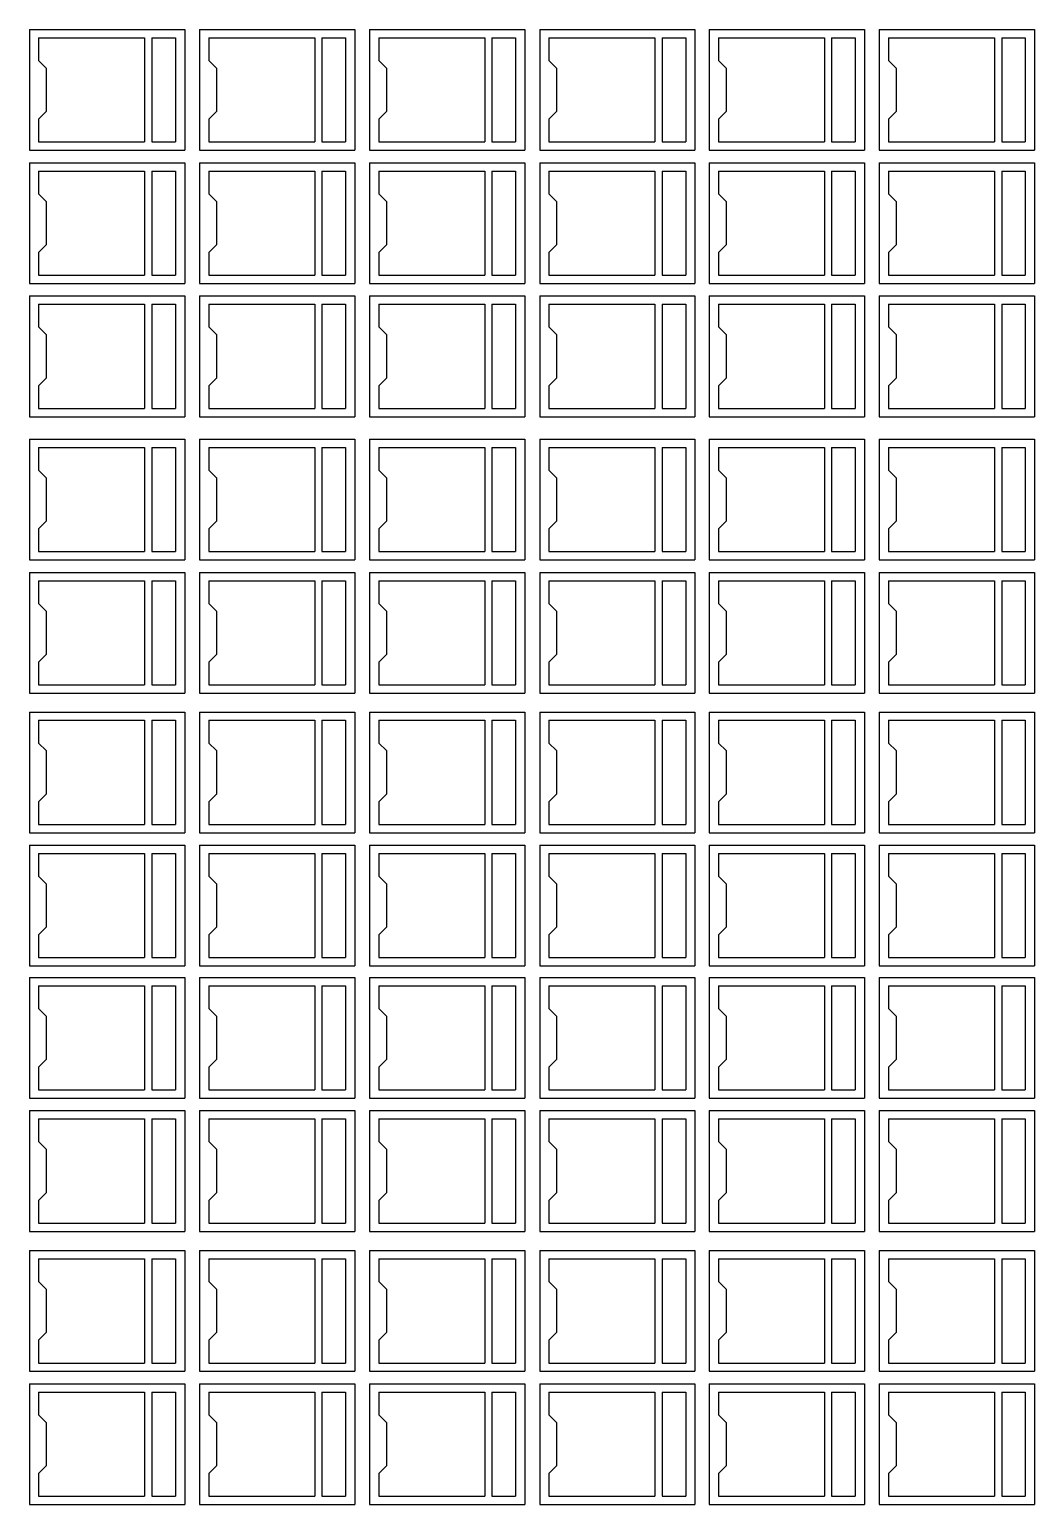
# Model space of a CAD drawing. Header units: millimetres. Extents: x -102 to 95, y -131 to 143.
# Drawn here: x -101.6 to -4.3, y -131.1 to 11.7 of the extents above; entities that cross this region are included whole.
import ezdxf

# ---------------------------------------------------------------- set-up
doc = ezdxf.new("R2010")
doc.units = ezdxf.units.MM
doc.layers.add('粗实线层', color=7, linetype='Continuous', lineweight=35)

msp = doc.modelspace()

# ---------------------------------------------------------------- linework, layer by layer
at = {"layer": '粗实线层', "lineweight": -2}
for p, q in [((-101.6, 11.68), (-86.57, 11.68)), ((-101.6, 11.68), (-101.6, 0)), ((-86.57, 11.68), (-86.57, 0)), ((-85.13, 11.68), (-70.1, 11.68)), ((-85.13, 11.68), (-85.13, 0)), ((-70.1, 11.68), (-70.1, 0)), ((-68.67, 11.68), (-53.64, 11.68)), ((-68.67, 11.68), (-68.67, 0)), ((-53.64, 11.68), (-53.64, 0)), ((-52.2, 11.68), (-37.17, 11.68)), ((-52.2, 11.68), (-52.2, 0)), ((-37.17, 11.68), (-37.17, 0)), ((-35.79, 11.68), (-20.76, 11.68)), ((-35.79, 11.68), (-35.79, 0)), ((-20.76, 11.68), (-20.76, 0)), ((-19.32, 11.68), (-4.29, 11.68)), ((-19.32, 11.68), (-19.32, 0)), ((-4.29, 11.68), (-4.29, 0)), ((-100.71, 10.88), (-90.45, 10.88)), ((-100.71, 10.88), (-100.71, 8.68)), ((-90.45, 10.88), (-90.45, 0.8)), ((-89.75, 10.88), (-89.75, 0.8)), ((-89.75, 10.88), (-87.46, 10.88)), ((-87.46, 10.88), (-87.46, 0.8)), ((-84.24, 10.88), (-73.98, 10.88)), ((-84.24, 10.88), (-84.24, 8.68)), ((-73.98, 10.88), (-73.98, 0.8)), ((-73.28, 10.88), (-73.28, 0.8)), ((-73.28, 10.88), (-70.99, 10.88)), ((-70.99, 10.88), (-70.99, 0.8)), ((-67.78, 10.88), (-57.52, 10.88)), ((-67.78, 10.88), (-67.78, 8.68)), ((-57.52, 10.88), (-57.52, 0.8)), ((-56.82, 10.88), (-56.82, 0.8)), ((-56.82, 10.88), (-54.53, 10.88)), ((-54.53, 10.88), (-54.53, 0.8)), ((-51.31, 10.88), (-41.05, 10.88)), ((-51.31, 10.88), (-51.31, 8.68)), ((-41.05, 10.88), (-41.05, 0.8)), ((-40.35, 10.88), (-40.35, 0.8)), ((-40.35, 10.88), (-38.06, 10.88)), ((-38.06, 10.88), (-38.06, 0.8)), ((-34.9, 10.88), (-24.64, 10.88)), ((-34.9, 10.88), (-34.9, 8.68)), ((-24.64, 10.88), (-24.64, 0.8)), ((-23.94, 10.88), (-23.94, 0.8)), ((-23.94, 10.88), (-21.65, 10.88)), ((-21.65, 10.88), (-21.65, 0.8)), ((-18.43, 10.88), (-8.17, 10.88)), ((-18.43, 10.88), (-18.43, 8.68)), ((-8.17, 10.88), (-8.17, 0.8)), ((-7.47, 10.88), (-7.47, 0.8)), ((-7.47, 10.88), (-5.18, 10.88)), ((-5.18, 10.88), (-5.18, 0.8)), ((-99.97, 7.94), (-100.71, 8.68)), ((-83.5, 7.94), (-84.24, 8.68)), ((-67.04, 7.94), (-67.78, 8.68)), ((-50.57, 7.94), (-51.31, 8.68)), ((-34.16, 7.94), (-34.9, 8.68)), ((-17.69, 7.94), (-18.43, 8.68)), ((-99.97, 7.94), (-99.97, 3.74)), ((-83.5, 7.94), (-83.5, 3.74)), ((-67.04, 7.94), (-67.04, 3.74)), ((-50.57, 7.94), (-50.57, 3.74)), ((-34.16, 7.94), (-34.16, 3.74)), ((-17.69, 7.94), (-17.69, 3.74)), ((-99.97, 3.74), (-100.71, 3)), ((-100.71, 3), (-100.71, 0.8)), ((-83.5, 3.74), (-84.24, 3)), ((-84.24, 3), (-84.24, 0.8)), ((-67.04, 3.74), (-67.78, 3)), ((-67.78, 3), (-67.78, 0.8)), ((-50.57, 3.74), (-51.31, 3)), ((-51.31, 3), (-51.31, 0.8)), ((-34.16, 3.74), (-34.9, 3)), ((-34.9, 3), (-34.9, 0.8)), ((-17.69, 3.74), (-18.43, 3)), ((-18.43, 3), (-18.43, 0.8)), ((-101.6, 0), (-86.57, 0)), ((-100.71, 0.8), (-90.45, 0.8)), ((-89.75, 0.8), (-87.46, 0.8)), ((-85.13, 0), (-70.1, 0)), ((-84.24, 0.8), (-73.98, 0.8)), ((-73.28, 0.8), (-70.99, 0.8)), ((-68.67, 0), (-53.64, 0)), ((-67.78, 0.8), (-57.52, 0.8)), ((-56.82, 0.8), (-54.53, 0.8)), ((-52.2, 0), (-37.17, 0)), ((-51.31, 0.8), (-41.05, 0.8)), ((-40.35, 0.8), (-38.06, 0.8)), ((-35.79, 0), (-20.76, 0)), ((-34.9, 0.8), (-24.64, 0.8)), ((-23.94, 0.8), (-21.65, 0.8)), ((-19.32, 0), (-4.29, 0)), ((-18.43, 0.8), (-8.17, 0.8)), ((-7.47, 0.8), (-5.18, 0.8)), ((-101.6, -1.22), (-86.57, -1.22)), ((-101.6, -1.22), (-101.6, -12.9)), ((-86.57, -1.22), (-86.57, -12.9)), ((-85.13, -1.22), (-70.1, -1.22)), ((-85.13, -1.22), (-85.13, -12.9)), ((-70.1, -1.22), (-70.1, -12.9)), ((-68.67, -1.22), (-53.64, -1.22)), ((-68.67, -1.22), (-68.67, -12.9)), ((-53.64, -1.22), (-53.64, -12.9)), ((-52.2, -1.22), (-37.17, -1.22)), ((-52.2, -1.22), (-52.2, -12.9)), ((-37.17, -1.22), (-37.17, -12.9)), ((-35.79, -1.22), (-20.76, -1.22)), ((-35.79, -1.22), (-35.79, -12.9)), ((-20.76, -1.22), (-20.76, -12.9)), ((-19.32, -1.22), (-4.29, -1.22)), ((-19.32, -1.22), (-19.32, -12.9)), ((-4.29, -1.22), (-4.29, -12.9)), ((-100.71, -2.02), (-90.45, -2.02)), ((-100.71, -2.02), (-100.71, -4.22)), ((-90.45, -2.02), (-90.45, -12.1)), ((-89.75, -2.02), (-89.75, -12.1)), ((-89.75, -2.02), (-87.46, -2.02)), ((-87.46, -2.02), (-87.46, -12.1)), ((-84.24, -2.02), (-73.98, -2.02)), ((-84.24, -2.02), (-84.24, -4.22)), ((-73.98, -2.02), (-73.98, -12.1)), ((-73.28, -2.02), (-73.28, -12.1)), ((-73.28, -2.02), (-70.99, -2.02)), ((-70.99, -2.02), (-70.99, -12.1)), ((-67.78, -2.02), (-57.52, -2.02)), ((-67.78, -2.02), (-67.78, -4.22)), ((-57.52, -2.02), (-57.52, -12.1)), ((-56.82, -2.02), (-56.82, -12.1)), ((-56.82, -2.02), (-54.53, -2.02)), ((-54.53, -2.02), (-54.53, -12.1)), ((-51.31, -2.02), (-41.05, -2.02)), ((-51.31, -2.02), (-51.31, -4.22)), ((-41.05, -2.02), (-41.05, -12.1)), ((-40.35, -2.02), (-40.35, -12.1)), ((-40.35, -2.02), (-38.06, -2.02)), ((-38.06, -2.02), (-38.06, -12.1)), ((-34.9, -2.02), (-24.64, -2.02)), ((-34.9, -2.02), (-34.9, -4.22)), ((-24.64, -2.02), (-24.64, -12.1)), ((-23.94, -2.02), (-23.94, -12.1)), ((-23.94, -2.02), (-21.65, -2.02)), ((-21.65, -2.02), (-21.65, -12.1)), ((-18.43, -2.02), (-8.17, -2.02)), ((-18.43, -2.02), (-18.43, -4.22)), ((-8.17, -2.02), (-8.17, -12.1)), ((-7.47, -2.02), (-7.47, -12.1)), ((-7.47, -2.02), (-5.18, -2.02)), ((-5.18, -2.02), (-5.18, -12.1)), ((-99.97, -4.96), (-100.71, -4.22)), ((-83.5, -4.96), (-84.24, -4.22)), ((-67.04, -4.96), (-67.78, -4.22)), ((-50.57, -4.96), (-51.31, -4.22)), ((-34.16, -4.96), (-34.9, -4.22)), ((-17.69, -4.96), (-18.43, -4.22)), ((-99.97, -4.96), (-99.97, -9.16)), ((-83.5, -4.96), (-83.5, -9.16)), ((-67.04, -4.96), (-67.04, -9.16)), ((-50.57, -4.96), (-50.57, -9.16)), ((-34.16, -4.96), (-34.16, -9.16)), ((-17.69, -4.96), (-17.69, -9.16)), ((-99.97, -9.16), (-100.71, -9.9)), ((-100.71, -9.9), (-100.71, -12.1)), ((-83.5, -9.16), (-84.24, -9.9)), ((-84.24, -9.9), (-84.24, -12.1)), ((-67.04, -9.16), (-67.78, -9.9)), ((-67.78, -9.9), (-67.78, -12.1)), ((-50.57, -9.16), (-51.31, -9.9)), ((-51.31, -9.9), (-51.31, -12.1)), ((-34.16, -9.16), (-34.9, -9.9)), ((-34.9, -9.9), (-34.9, -12.1)), ((-17.69, -9.16), (-18.43, -9.9)), ((-18.43, -9.9), (-18.43, -12.1)), ((-100.71, -12.1), (-90.45, -12.1)), ((-89.75, -12.1), (-87.46, -12.1)), ((-84.24, -12.1), (-73.98, -12.1)), ((-73.28, -12.1), (-70.99, -12.1)), ((-67.78, -12.1), (-57.52, -12.1)), ((-56.82, -12.1), (-54.53, -12.1)), ((-51.31, -12.1), (-41.05, -12.1)), ((-40.35, -12.1), (-38.06, -12.1)), ((-34.9, -12.1), (-24.64, -12.1)), ((-23.94, -12.1), (-21.65, -12.1)), ((-18.43, -12.1), (-8.17, -12.1)), ((-7.47, -12.1), (-5.18, -12.1)), ((-101.6, -12.9), (-86.57, -12.9)), ((-101.6, -14.11), (-86.57, -14.11)), ((-101.6, -14.11), (-101.6, -25.79)), ((-86.57, -14.11), (-86.57, -25.79)), ((-85.13, -12.9), (-70.1, -12.9)), ((-85.13, -14.11), (-70.1, -14.11)), ((-85.13, -14.11), (-85.13, -25.79)), ((-70.1, -14.11), (-70.1, -25.79)), ((-68.67, -12.9), (-53.64, -12.9)), ((-68.67, -14.11), (-53.64, -14.11)), ((-68.67, -14.11), (-68.67, -25.79)), ((-53.64, -14.11), (-53.64, -25.79)), ((-52.2, -12.9), (-37.17, -12.9)), ((-52.2, -14.11), (-37.17, -14.11)), ((-52.2, -14.11), (-52.2, -25.79)), ((-37.17, -14.11), (-37.17, -25.79)), ((-35.79, -12.9), (-20.76, -12.9)), ((-35.79, -14.11), (-20.76, -14.11)), ((-35.79, -14.11), (-35.79, -25.79)), ((-20.76, -14.11), (-20.76, -25.79)), ((-19.32, -12.9), (-4.29, -12.9)), ((-19.32, -14.11), (-4.29, -14.11)), ((-19.32, -14.11), (-19.32, -25.79)), ((-4.29, -14.11), (-4.29, -25.79)), ((-100.71, -14.91), (-90.45, -14.91)), ((-100.71, -14.91), (-100.71, -17.11)), ((-90.45, -14.91), (-90.45, -24.99)), ((-89.75, -14.91), (-89.75, -24.99)), ((-89.75, -14.91), (-87.46, -14.91)), ((-87.46, -14.91), (-87.46, -24.99)), ((-84.24, -14.91), (-73.98, -14.91)), ((-84.24, -14.91), (-84.24, -17.11)), ((-73.98, -14.91), (-73.98, -24.99)), ((-73.28, -14.91), (-73.28, -24.99)), ((-73.28, -14.91), (-70.99, -14.91)), ((-70.99, -14.91), (-70.99, -24.99)), ((-67.78, -14.91), (-57.52, -14.91)), ((-67.78, -14.91), (-67.78, -17.11)), ((-57.52, -14.91), (-57.52, -24.99)), ((-56.82, -14.91), (-56.82, -24.99)), ((-56.82, -14.91), (-54.53, -14.91)), ((-54.53, -14.91), (-54.53, -24.99)), ((-51.31, -14.91), (-41.05, -14.91)), ((-51.31, -14.91), (-51.31, -17.11)), ((-41.05, -14.91), (-41.05, -24.99)), ((-40.35, -14.91), (-40.35, -24.99)), ((-40.35, -14.91), (-38.06, -14.91)), ((-38.06, -14.91), (-38.06, -24.99)), ((-34.9, -14.91), (-24.64, -14.91)), ((-34.9, -14.91), (-34.9, -17.11)), ((-24.64, -14.91), (-24.64, -24.99)), ((-23.94, -14.91), (-23.94, -24.99)), ((-23.94, -14.91), (-21.65, -14.91)), ((-21.65, -14.91), (-21.65, -24.99)), ((-18.43, -14.91), (-8.17, -14.91)), ((-18.43, -14.91), (-18.43, -17.11)), ((-8.17, -14.91), (-8.17, -24.99)), ((-7.47, -14.91), (-7.47, -24.99)), ((-7.47, -14.91), (-5.18, -14.91)), ((-5.18, -14.91), (-5.18, -24.99)), ((-99.97, -17.85), (-100.71, -17.11)), ((-83.5, -17.85), (-84.24, -17.11)), ((-67.04, -17.85), (-67.78, -17.11)), ((-50.57, -17.85), (-51.31, -17.11)), ((-34.16, -17.85), (-34.9, -17.11)), ((-17.69, -17.85), (-18.43, -17.11)), ((-99.97, -17.85), (-99.97, -22.05)), ((-83.5, -17.85), (-83.5, -22.05)), ((-67.04, -17.85), (-67.04, -22.05)), ((-50.57, -17.85), (-50.57, -22.05)), ((-34.16, -17.85), (-34.16, -22.05)), ((-17.69, -17.85), (-17.69, -22.05)), ((-99.97, -22.05), (-100.71, -22.79)), ((-100.71, -22.79), (-100.71, -24.99)), ((-83.5, -22.05), (-84.24, -22.79)), ((-84.24, -22.79), (-84.24, -24.99)), ((-67.04, -22.05), (-67.78, -22.79)), ((-67.78, -22.79), (-67.78, -24.99)), ((-50.57, -22.05), (-51.31, -22.79)), ((-51.31, -22.79), (-51.31, -24.99)), ((-34.16, -22.05), (-34.9, -22.79)), ((-34.9, -22.79), (-34.9, -24.99)), ((-17.69, -22.05), (-18.43, -22.79)), ((-18.43, -22.79), (-18.43, -24.99)), ((-100.71, -24.99), (-90.45, -24.99)), ((-89.75, -24.99), (-87.46, -24.99)), ((-84.24, -24.99), (-73.98, -24.99)), ((-73.28, -24.99), (-70.99, -24.99)), ((-67.78, -24.99), (-57.52, -24.99)), ((-56.82, -24.99), (-54.53, -24.99)), ((-51.31, -24.99), (-41.05, -24.99)), ((-40.35, -24.99), (-38.06, -24.99)), ((-34.9, -24.99), (-24.64, -24.99)), ((-23.94, -24.99), (-21.65, -24.99)), ((-18.43, -24.99), (-8.17, -24.99)), ((-7.47, -24.99), (-5.18, -24.99)), ((-101.6, -25.79), (-86.57, -25.79)), ((-85.13, -25.79), (-70.1, -25.79)), ((-68.67, -25.79), (-53.64, -25.79)), ((-52.2, -25.79), (-37.17, -25.79)), ((-35.79, -25.79), (-20.76, -25.79)), ((-19.32, -25.79), (-4.29, -25.79)), ((-101.6, -27.96), (-86.57, -27.96)), ((-101.6, -27.96), (-101.6, -39.64)), ((-86.57, -27.96), (-86.57, -39.64)), ((-85.13, -27.96), (-70.1, -27.96)), ((-85.13, -27.96), (-85.13, -39.64)), ((-70.1, -27.96), (-70.1, -39.64)), ((-68.67, -27.96), (-53.64, -27.96)), ((-68.67, -27.96), (-68.67, -39.64)), ((-53.64, -27.96), (-53.64, -39.64)), ((-52.2, -27.96), (-37.17, -27.96)), ((-52.2, -27.96), (-52.2, -39.64)), ((-37.17, -27.96), (-37.17, -39.64)), ((-35.79, -27.96), (-20.76, -27.96)), ((-35.79, -27.96), (-35.79, -39.64)), ((-20.76, -27.96), (-20.76, -39.64)), ((-19.32, -27.96), (-4.29, -27.96)), ((-19.32, -27.96), (-19.32, -39.64)), ((-4.29, -27.96), (-4.29, -39.64)), ((-100.71, -28.76), (-90.45, -28.76)), ((-100.71, -28.76), (-100.71, -30.96)), ((-90.45, -28.76), (-90.45, -38.84)), ((-89.75, -28.76), (-89.75, -38.84)), ((-89.75, -28.76), (-87.46, -28.76)), ((-87.46, -28.76), (-87.46, -38.84)), ((-84.24, -28.76), (-73.98, -28.76)), ((-84.24, -28.76), (-84.24, -30.96)), ((-73.98, -28.76), (-73.98, -38.84)), ((-73.28, -28.76), (-73.28, -38.84)), ((-73.28, -28.76), (-70.99, -28.76)), ((-70.99, -28.76), (-70.99, -38.84)), ((-67.78, -28.76), (-57.52, -28.76)), ((-67.78, -28.76), (-67.78, -30.96)), ((-57.52, -28.76), (-57.52, -38.84)), ((-56.82, -28.76), (-56.82, -38.84)), ((-56.82, -28.76), (-54.53, -28.76)), ((-54.53, -28.76), (-54.53, -38.84)), ((-51.31, -28.76), (-41.05, -28.76)), ((-51.31, -28.76), (-51.31, -30.96)), ((-41.05, -28.76), (-41.05, -38.84)), ((-40.35, -28.76), (-40.35, -38.84)), ((-40.35, -28.76), (-38.06, -28.76)), ((-38.06, -28.76), (-38.06, -38.84)), ((-34.9, -28.76), (-24.64, -28.76)), ((-34.9, -28.76), (-34.9, -30.96)), ((-24.64, -28.76), (-24.64, -38.84)), ((-23.94, -28.76), (-23.94, -38.84)), ((-23.94, -28.76), (-21.65, -28.76)), ((-21.65, -28.76), (-21.65, -38.84)), ((-18.43, -28.76), (-8.17, -28.76)), ((-18.43, -28.76), (-18.43, -30.96)), ((-8.17, -28.76), (-8.17, -38.84)), ((-7.47, -28.76), (-7.47, -38.84)), ((-7.47, -28.76), (-5.18, -28.76)), ((-5.18, -28.76), (-5.18, -38.84)), ((-99.97, -31.7), (-100.71, -30.96)), ((-83.5, -31.7), (-84.24, -30.96)), ((-67.04, -31.7), (-67.78, -30.96)), ((-50.57, -31.7), (-51.31, -30.96)), ((-34.16, -31.7), (-34.9, -30.96)), ((-17.69, -31.7), (-18.43, -30.96)), ((-99.97, -31.7), (-99.97, -35.9)), ((-83.5, -31.7), (-83.5, -35.9)), ((-67.04, -31.7), (-67.04, -35.9)), ((-50.57, -31.7), (-50.57, -35.9)), ((-34.16, -31.7), (-34.16, -35.9)), ((-17.69, -31.7), (-17.69, -35.9)), ((-99.97, -35.9), (-100.71, -36.64)), ((-100.71, -36.64), (-100.71, -38.84)), ((-83.5, -35.9), (-84.24, -36.64)), ((-84.24, -36.64), (-84.24, -38.84)), ((-67.04, -35.9), (-67.78, -36.64)), ((-67.78, -36.64), (-67.78, -38.84)), ((-50.57, -35.9), (-51.31, -36.64)), ((-51.31, -36.64), (-51.31, -38.84)), ((-34.16, -35.9), (-34.9, -36.64)), ((-34.9, -36.64), (-34.9, -38.84)), ((-17.69, -35.9), (-18.43, -36.64)), ((-18.43, -36.64), (-18.43, -38.84)), ((-101.6, -39.64), (-86.57, -39.64)), ((-100.71, -38.84), (-90.45, -38.84)), ((-89.75, -38.84), (-87.46, -38.84)), ((-85.13, -39.64), (-70.1, -39.64)), ((-84.24, -38.84), (-73.98, -38.84)), ((-73.28, -38.84), (-70.99, -38.84)), ((-68.67, -39.64), (-53.64, -39.64)), ((-67.78, -38.84), (-57.52, -38.84)), ((-56.82, -38.84), (-54.53, -38.84)), ((-52.2, -39.64), (-37.17, -39.64)), ((-51.31, -38.84), (-41.05, -38.84)), ((-40.35, -38.84), (-38.06, -38.84)), ((-35.79, -39.64), (-20.76, -39.64)), ((-34.9, -38.84), (-24.64, -38.84)), ((-23.94, -38.84), (-21.65, -38.84)), ((-19.32, -39.64), (-4.29, -39.64)), ((-18.43, -38.84), (-8.17, -38.84)), ((-7.47, -38.84), (-5.18, -38.84)), ((-101.6, -40.86), (-86.57, -40.86)), ((-101.6, -40.86), (-101.6, -52.54)), ((-86.57, -40.86), (-86.57, -52.54)), ((-85.13, -40.86), (-70.1, -40.86)), ((-85.13, -40.86), (-85.13, -52.54)), ((-70.1, -40.86), (-70.1, -52.54)), ((-68.67, -40.86), (-53.64, -40.86)), ((-68.67, -40.86), (-68.67, -52.54)), ((-53.64, -40.86), (-53.64, -52.54)), ((-52.2, -40.86), (-37.17, -40.86)), ((-52.2, -40.86), (-52.2, -52.54)), ((-37.17, -40.86), (-37.17, -52.54)), ((-35.79, -40.86), (-20.76, -40.86)), ((-35.79, -40.86), (-35.79, -52.54)), ((-20.76, -40.86), (-20.76, -52.54)), ((-19.32, -40.86), (-4.29, -40.86)), ((-19.32, -40.86), (-19.32, -52.54)), ((-4.29, -40.86), (-4.29, -52.54)), ((-100.71, -41.66), (-90.45, -41.66)), ((-100.71, -41.66), (-100.71, -43.86)), ((-90.45, -41.66), (-90.45, -51.74)), ((-89.75, -41.66), (-89.75, -51.74)), ((-89.75, -41.66), (-87.46, -41.66)), ((-87.46, -41.66), (-87.46, -51.74)), ((-84.24, -41.66), (-73.98, -41.66)), ((-84.24, -41.66), (-84.24, -43.86)), ((-73.98, -41.66), (-73.98, -51.74)), ((-73.28, -41.66), (-73.28, -51.74)), ((-73.28, -41.66), (-70.99, -41.66)), ((-70.99, -41.66), (-70.99, -51.74)), ((-67.78, -41.66), (-57.52, -41.66)), ((-67.78, -41.66), (-67.78, -43.86)), ((-57.52, -41.66), (-57.52, -51.74)), ((-56.82, -41.66), (-56.82, -51.74)), ((-56.82, -41.66), (-54.53, -41.66)), ((-54.53, -41.66), (-54.53, -51.74)), ((-51.31, -41.66), (-41.05, -41.66)), ((-51.31, -41.66), (-51.31, -43.86)), ((-41.05, -41.66), (-41.05, -51.74)), ((-40.35, -41.66), (-40.35, -51.74)), ((-40.35, -41.66), (-38.06, -41.66)), ((-38.06, -41.66), (-38.06, -51.74)), ((-34.9, -41.66), (-24.64, -41.66)), ((-34.9, -41.66), (-34.9, -43.86)), ((-24.64, -41.66), (-24.64, -51.74)), ((-23.94, -41.66), (-23.94, -51.74)), ((-23.94, -41.66), (-21.65, -41.66)), ((-21.65, -41.66), (-21.65, -51.74)), ((-18.43, -41.66), (-8.17, -41.66)), ((-18.43, -41.66), (-18.43, -43.86)), ((-8.17, -41.66), (-8.17, -51.74)), ((-7.47, -41.66), (-7.47, -51.74)), ((-7.47, -41.66), (-5.18, -41.66)), ((-5.18, -41.66), (-5.18, -51.74)), ((-99.97, -44.6), (-100.71, -43.86)), ((-83.5, -44.6), (-84.24, -43.86)), ((-67.04, -44.6), (-67.78, -43.86)), ((-50.57, -44.6), (-51.31, -43.86)), ((-34.16, -44.6), (-34.9, -43.86)), ((-17.69, -44.6), (-18.43, -43.86)), ((-99.97, -44.6), (-99.97, -48.8)), ((-83.5, -44.6), (-83.5, -48.8)), ((-67.04, -44.6), (-67.04, -48.8)), ((-50.57, -44.6), (-50.57, -48.8)), ((-34.16, -44.6), (-34.16, -48.8)), ((-17.69, -44.6), (-17.69, -48.8)), ((-99.97, -48.8), (-100.71, -49.54)), ((-100.71, -49.54), (-100.71, -51.74)), ((-83.5, -48.8), (-84.24, -49.54)), ((-84.24, -49.54), (-84.24, -51.74)), ((-67.04, -48.8), (-67.78, -49.54)), ((-67.78, -49.54), (-67.78, -51.74)), ((-50.57, -48.8), (-51.31, -49.54)), ((-51.31, -49.54), (-51.31, -51.74)), ((-34.16, -48.8), (-34.9, -49.54)), ((-34.9, -49.54), (-34.9, -51.74)), ((-17.69, -48.8), (-18.43, -49.54)), ((-18.43, -49.54), (-18.43, -51.74)), ((-101.6, -52.54), (-86.57, -52.54)), ((-100.71, -51.74), (-90.45, -51.74)), ((-89.75, -51.74), (-87.46, -51.74)), ((-85.13, -52.54), (-70.1, -52.54)), ((-84.24, -51.74), (-73.98, -51.74)), ((-73.28, -51.74), (-70.99, -51.74)), ((-68.67, -52.54), (-53.64, -52.54)), ((-67.78, -51.74), (-57.52, -51.74)), ((-56.82, -51.74), (-54.53, -51.74)), ((-52.2, -52.54), (-37.17, -52.54)), ((-51.31, -51.74), (-41.05, -51.74)), ((-40.35, -51.74), (-38.06, -51.74)), ((-35.79, -52.54), (-20.76, -52.54)), ((-34.9, -51.74), (-24.64, -51.74)), ((-23.94, -51.74), (-21.65, -51.74)), ((-19.32, -52.54), (-4.29, -52.54)), ((-18.43, -51.74), (-8.17, -51.74)), ((-7.47, -51.74), (-5.18, -51.74)), ((-101.6, -54.37), (-86.57, -54.37)), ((-101.6, -54.37), (-101.6, -66.05)), ((-100.71, -55.17), (-90.45, -55.17)), ((-100.71, -55.17), (-100.71, -57.37)), ((-90.45, -55.17), (-90.45, -65.25)), ((-89.75, -55.17), (-89.75, -65.25)), ((-89.75, -55.17), (-87.46, -55.17)), ((-87.46, -55.17), (-87.46, -65.25)), ((-86.57, -54.37), (-86.57, -66.05)), ((-85.13, -54.37), (-70.1, -54.37)), ((-85.13, -54.37), (-85.13, -66.05)), ((-84.24, -55.17), (-73.98, -55.17)), ((-84.24, -55.17), (-84.24, -57.37)), ((-73.98, -55.17), (-73.98, -65.25)), ((-73.28, -55.17), (-73.28, -65.25)), ((-73.28, -55.17), (-70.99, -55.17)), ((-70.99, -55.17), (-70.99, -65.25)), ((-70.1, -54.37), (-70.1, -66.05)), ((-68.67, -54.37), (-53.64, -54.37)), ((-68.67, -54.37), (-68.67, -66.05)), ((-67.78, -55.17), (-57.52, -55.17)), ((-67.78, -55.17), (-67.78, -57.37)), ((-57.52, -55.17), (-57.52, -65.25)), ((-56.82, -55.17), (-56.82, -65.25)), ((-56.82, -55.17), (-54.53, -55.17)), ((-54.53, -55.17), (-54.53, -65.25)), ((-53.64, -54.37), (-53.64, -66.05)), ((-52.2, -54.37), (-37.17, -54.37)), ((-52.2, -54.37), (-52.2, -66.05)), ((-51.31, -55.17), (-41.05, -55.17)), ((-51.31, -55.17), (-51.31, -57.37)), ((-41.05, -55.17), (-41.05, -65.25)), ((-40.35, -55.17), (-40.35, -65.25)), ((-40.35, -55.17), (-38.06, -55.17)), ((-38.06, -55.17), (-38.06, -65.25)), ((-37.17, -54.37), (-37.17, -66.05)), ((-35.79, -54.37), (-20.76, -54.37)), ((-35.79, -54.37), (-35.79, -66.05)), ((-34.9, -55.17), (-24.64, -55.17)), ((-34.9, -55.17), (-34.9, -57.37)), ((-24.64, -55.17), (-24.64, -65.25)), ((-23.94, -55.17), (-23.94, -65.25)), ((-23.94, -55.17), (-21.65, -55.17)), ((-21.65, -55.17), (-21.65, -65.25)), ((-20.76, -54.37), (-20.76, -66.05)), ((-19.32, -54.37), (-4.29, -54.37)), ((-19.32, -54.37), (-19.32, -66.05)), ((-18.43, -55.17), (-8.17, -55.17)), ((-18.43, -55.17), (-18.43, -57.37)), ((-8.17, -55.17), (-8.17, -65.25)), ((-7.47, -55.17), (-7.47, -65.25)), ((-7.47, -55.17), (-5.18, -55.17)), ((-5.18, -55.17), (-5.18, -65.25)), ((-4.29, -54.37), (-4.29, -66.05)), ((-99.97, -58.11), (-100.71, -57.37)), ((-99.97, -58.11), (-99.97, -62.31)), ((-83.5, -58.11), (-84.24, -57.37)), ((-83.5, -58.11), (-83.5, -62.31)), ((-67.04, -58.11), (-67.78, -57.37)), ((-67.04, -58.11), (-67.04, -62.31)), ((-50.57, -58.11), (-51.31, -57.37)), ((-50.57, -58.11), (-50.57, -62.31)), ((-34.16, -58.11), (-34.9, -57.37)), ((-34.16, -58.11), (-34.16, -62.31)), ((-17.69, -58.11), (-18.43, -57.37)), ((-17.69, -58.11), (-17.69, -62.31)), ((-99.97, -62.31), (-100.71, -63.05)), ((-83.5, -62.31), (-84.24, -63.05)), ((-67.04, -62.31), (-67.78, -63.05)), ((-50.57, -62.31), (-51.31, -63.05)), ((-34.16, -62.31), (-34.9, -63.05)), ((-17.69, -62.31), (-18.43, -63.05)), ((-100.71, -63.05), (-100.71, -65.25)), ((-84.24, -63.05), (-84.24, -65.25)), ((-67.78, -63.05), (-67.78, -65.25)), ((-51.31, -63.05), (-51.31, -65.25)), ((-34.9, -63.05), (-34.9, -65.25)), ((-18.43, -63.05), (-18.43, -65.25)), ((-100.71, -65.25), (-90.45, -65.25)), ((-89.75, -65.25), (-87.46, -65.25)), ((-84.24, -65.25), (-73.98, -65.25)), ((-73.28, -65.25), (-70.99, -65.25)), ((-67.78, -65.25), (-57.52, -65.25)), ((-56.82, -65.25), (-54.53, -65.25)), ((-51.31, -65.25), (-41.05, -65.25)), ((-40.35, -65.25), (-38.06, -65.25)), ((-34.9, -65.25), (-24.64, -65.25)), ((-23.94, -65.25), (-21.65, -65.25)), ((-18.43, -65.25), (-8.17, -65.25)), ((-7.47, -65.25), (-5.18, -65.25)), ((-101.6, -66.05), (-86.57, -66.05)), ((-85.13, -66.05), (-70.1, -66.05)), ((-68.67, -66.05), (-53.64, -66.05)), ((-52.2, -66.05), (-37.17, -66.05)), ((-35.79, -66.05), (-20.76, -66.05)), ((-19.32, -66.05), (-4.29, -66.05)), ((-101.6, -67.26), (-86.57, -67.26)), ((-101.6, -67.26), (-101.6, -78.94)), ((-100.71, -68.06), (-90.45, -68.06)), ((-100.71, -68.06), (-100.71, -70.26)), ((-90.45, -68.06), (-90.45, -78.14)), ((-89.75, -68.06), (-89.75, -78.14)), ((-89.75, -68.06), (-87.46, -68.06)), ((-87.46, -68.06), (-87.46, -78.14)), ((-86.57, -67.26), (-86.57, -78.94)), ((-85.13, -67.26), (-70.1, -67.26)), ((-85.13, -67.26), (-85.13, -78.94)), ((-84.24, -68.06), (-73.98, -68.06)), ((-84.24, -68.06), (-84.24, -70.26)), ((-73.98, -68.06), (-73.98, -78.14)), ((-73.28, -68.06), (-73.28, -78.14)), ((-73.28, -68.06), (-70.99, -68.06)), ((-70.99, -68.06), (-70.99, -78.14)), ((-70.1, -67.26), (-70.1, -78.94)), ((-68.67, -67.26), (-53.64, -67.26)), ((-68.67, -67.26), (-68.67, -78.94)), ((-67.78, -68.06), (-57.52, -68.06)), ((-67.78, -68.06), (-67.78, -70.26)), ((-57.52, -68.06), (-57.52, -78.14)), ((-56.82, -68.06), (-56.82, -78.14)), ((-56.82, -68.06), (-54.53, -68.06)), ((-54.53, -68.06), (-54.53, -78.14)), ((-53.64, -67.26), (-53.64, -78.94)), ((-52.2, -67.26), (-37.17, -67.26)), ((-52.2, -67.26), (-52.2, -78.94)), ((-51.31, -68.06), (-41.05, -68.06)), ((-51.31, -68.06), (-51.31, -70.26)), ((-41.05, -68.06), (-41.05, -78.14)), ((-40.35, -68.06), (-40.35, -78.14)), ((-40.35, -68.06), (-38.06, -68.06)), ((-38.06, -68.06), (-38.06, -78.14)), ((-37.17, -67.26), (-37.17, -78.94)), ((-35.79, -67.26), (-20.76, -67.26)), ((-35.79, -67.26), (-35.79, -78.94)), ((-34.9, -68.06), (-24.64, -68.06)), ((-34.9, -68.06), (-34.9, -70.26)), ((-24.64, -68.06), (-24.64, -78.14)), ((-23.94, -68.06), (-23.94, -78.14)), ((-23.94, -68.06), (-21.65, -68.06)), ((-21.65, -68.06), (-21.65, -78.14)), ((-20.76, -67.26), (-20.76, -78.94)), ((-19.32, -67.26), (-4.29, -67.26)), ((-19.32, -67.26), (-19.32, -78.94)), ((-18.43, -68.06), (-8.17, -68.06)), ((-18.43, -68.06), (-18.43, -70.26)), ((-8.17, -68.06), (-8.17, -78.14)), ((-7.47, -68.06), (-7.47, -78.14)), ((-7.47, -68.06), (-5.18, -68.06)), ((-5.18, -68.06), (-5.18, -78.14)), ((-4.29, -67.26), (-4.29, -78.94)), ((-99.97, -71), (-100.71, -70.26)), ((-99.97, -71), (-99.97, -75.2)), ((-83.5, -71), (-84.24, -70.26)), ((-83.5, -71), (-83.5, -75.2)), ((-67.04, -71), (-67.78, -70.26)), ((-67.04, -71), (-67.04, -75.2)), ((-50.57, -71), (-51.31, -70.26)), ((-50.57, -71), (-50.57, -75.2)), ((-34.16, -71), (-34.9, -70.26)), ((-34.16, -71), (-34.16, -75.2)), ((-17.69, -71), (-18.43, -70.26)), ((-17.69, -71), (-17.69, -75.2)), ((-99.97, -75.2), (-100.71, -75.94)), ((-83.5, -75.2), (-84.24, -75.94)), ((-67.04, -75.2), (-67.78, -75.94)), ((-50.57, -75.2), (-51.31, -75.94)), ((-34.16, -75.2), (-34.9, -75.94)), ((-17.69, -75.2), (-18.43, -75.94)), ((-100.71, -75.94), (-100.71, -78.14)), ((-84.24, -75.94), (-84.24, -78.14)), ((-67.78, -75.94), (-67.78, -78.14)), ((-51.31, -75.94), (-51.31, -78.14)), ((-34.9, -75.94), (-34.9, -78.14)), ((-18.43, -75.94), (-18.43, -78.14)), ((-100.71, -78.14), (-90.45, -78.14)), ((-89.75, -78.14), (-87.46, -78.14)), ((-84.24, -78.14), (-73.98, -78.14)), ((-73.28, -78.14), (-70.99, -78.14)), ((-67.78, -78.14), (-57.52, -78.14)), ((-56.82, -78.14), (-54.53, -78.14)), ((-51.31, -78.14), (-41.05, -78.14)), ((-40.35, -78.14), (-38.06, -78.14)), ((-34.9, -78.14), (-24.64, -78.14)), ((-23.94, -78.14), (-21.65, -78.14)), ((-18.43, -78.14), (-8.17, -78.14)), ((-7.47, -78.14), (-5.18, -78.14)), ((-101.6, -78.94), (-86.57, -78.94)), ((-85.13, -78.94), (-70.1, -78.94)), ((-68.67, -78.94), (-53.64, -78.94)), ((-52.2, -78.94), (-37.17, -78.94)), ((-35.79, -78.94), (-20.76, -78.94)), ((-19.32, -78.94), (-4.29, -78.94)), ((-101.6, -80.06), (-86.57, -80.06)), ((-101.6, -80.06), (-101.6, -91.74)), ((-100.71, -80.86), (-90.45, -80.86)), ((-100.71, -80.86), (-100.71, -83.06)), ((-90.45, -80.86), (-90.45, -90.94)), ((-89.75, -80.86), (-89.75, -90.94)), ((-89.75, -80.86), (-87.46, -80.86)), ((-87.46, -80.86), (-87.46, -90.94)), ((-86.57, -80.06), (-86.57, -91.74)), ((-85.13, -80.06), (-70.1, -80.06)), ((-85.13, -80.06), (-85.13, -91.74)), ((-84.24, -80.86), (-73.98, -80.86)), ((-84.24, -80.86), (-84.24, -83.06)), ((-73.98, -80.86), (-73.98, -90.94)), ((-73.28, -80.86), (-73.28, -90.94)), ((-73.28, -80.86), (-70.99, -80.86)), ((-70.99, -80.86), (-70.99, -90.94)), ((-70.1, -80.06), (-70.1, -91.74)), ((-68.67, -80.06), (-53.64, -80.06)), ((-68.67, -80.06), (-68.67, -91.74)), ((-67.78, -80.86), (-57.52, -80.86)), ((-67.78, -80.86), (-67.78, -83.06)), ((-57.52, -80.86), (-57.52, -90.94)), ((-56.82, -80.86), (-56.82, -90.94)), ((-56.82, -80.86), (-54.53, -80.86)), ((-54.53, -80.86), (-54.53, -90.94)), ((-53.64, -80.06), (-53.64, -91.74)), ((-52.2, -80.06), (-37.17, -80.06)), ((-52.2, -80.06), (-52.2, -91.74)), ((-51.31, -80.86), (-41.05, -80.86)), ((-51.31, -80.86), (-51.31, -83.06)), ((-41.05, -80.86), (-41.05, -90.94)), ((-40.35, -80.86), (-40.35, -90.94)), ((-40.35, -80.86), (-38.06, -80.86)), ((-38.06, -80.86), (-38.06, -90.94)), ((-37.17, -80.06), (-37.17, -91.74)), ((-35.79, -80.06), (-20.76, -80.06)), ((-35.79, -80.06), (-35.79, -91.74)), ((-34.9, -80.86), (-24.64, -80.86)), ((-34.9, -80.86), (-34.9, -83.06)), ((-24.64, -80.86), (-24.64, -90.94)), ((-23.94, -80.86), (-23.94, -90.94)), ((-23.94, -80.86), (-21.65, -80.86)), ((-21.65, -80.86), (-21.65, -90.94)), ((-20.76, -80.06), (-20.76, -91.74)), ((-19.32, -80.06), (-4.29, -80.06)), ((-19.32, -80.06), (-19.32, -91.74)), ((-18.43, -80.86), (-8.17, -80.86)), ((-18.43, -80.86), (-18.43, -83.06)), ((-8.17, -80.86), (-8.17, -90.94)), ((-7.47, -80.86), (-7.47, -90.94)), ((-7.47, -80.86), (-5.18, -80.86)), ((-5.18, -80.86), (-5.18, -90.94)), ((-4.29, -80.06), (-4.29, -91.74)), ((-99.97, -83.8), (-100.71, -83.06)), ((-99.97, -83.8), (-99.97, -88)), ((-83.5, -83.8), (-84.24, -83.06)), ((-83.5, -83.8), (-83.5, -88)), ((-67.04, -83.8), (-67.78, -83.06)), ((-67.04, -83.8), (-67.04, -88)), ((-50.57, -83.8), (-51.31, -83.06)), ((-50.57, -83.8), (-50.57, -88)), ((-34.16, -83.8), (-34.9, -83.06)), ((-34.16, -83.8), (-34.16, -88)), ((-17.69, -83.8), (-18.43, -83.06)), ((-17.69, -83.8), (-17.69, -88)), ((-99.97, -88), (-100.71, -88.74)), ((-83.5, -88), (-84.24, -88.74)), ((-67.04, -88), (-67.78, -88.74)), ((-50.57, -88), (-51.31, -88.74)), ((-34.16, -88), (-34.9, -88.74)), ((-17.69, -88), (-18.43, -88.74)), ((-100.71, -88.74), (-100.71, -90.94)), ((-84.24, -88.74), (-84.24, -90.94)), ((-67.78, -88.74), (-67.78, -90.94)), ((-51.31, -88.74), (-51.31, -90.94)), ((-34.9, -88.74), (-34.9, -90.94)), ((-18.43, -88.74), (-18.43, -90.94)), ((-100.71, -90.94), (-90.45, -90.94)), ((-89.75, -90.94), (-87.46, -90.94)), ((-84.24, -90.94), (-73.98, -90.94)), ((-73.28, -90.94), (-70.99, -90.94)), ((-67.78, -90.94), (-57.52, -90.94)), ((-56.82, -90.94), (-54.53, -90.94)), ((-51.31, -90.94), (-41.05, -90.94)), ((-40.35, -90.94), (-38.06, -90.94)), ((-34.9, -90.94), (-24.64, -90.94)), ((-23.94, -90.94), (-21.65, -90.94)), ((-18.43, -90.94), (-8.17, -90.94)), ((-7.47, -90.94), (-5.18, -90.94)), ((-101.6, -91.74), (-86.57, -91.74)), ((-85.13, -91.74), (-70.1, -91.74)), ((-68.67, -91.74), (-53.64, -91.74)), ((-52.2, -91.74), (-37.17, -91.74)), ((-35.79, -91.74), (-20.76, -91.74)), ((-19.32, -91.74), (-4.29, -91.74)), ((-101.6, -92.95), (-86.57, -92.95)), ((-101.6, -92.95), (-101.6, -104.63)), ((-100.71, -93.75), (-90.45, -93.75)), ((-100.71, -93.75), (-100.71, -95.95)), ((-90.45, -93.75), (-90.45, -103.83)), ((-89.75, -93.75), (-89.75, -103.83)), ((-89.75, -93.75), (-87.46, -93.75)), ((-87.46, -93.75), (-87.46, -103.83)), ((-86.57, -92.95), (-86.57, -104.63)), ((-85.13, -92.95), (-70.1, -92.95)), ((-85.13, -92.95), (-85.13, -104.63)), ((-84.24, -93.75), (-73.98, -93.75)), ((-84.24, -93.75), (-84.24, -95.95)), ((-73.98, -93.75), (-73.98, -103.83)), ((-73.28, -93.75), (-73.28, -103.83)), ((-73.28, -93.75), (-70.99, -93.75)), ((-70.99, -93.75), (-70.99, -103.83)), ((-70.1, -92.95), (-70.1, -104.63)), ((-68.67, -92.95), (-53.64, -92.95)), ((-68.67, -92.95), (-68.67, -104.63)), ((-67.78, -93.75), (-57.52, -93.75)), ((-67.78, -93.75), (-67.78, -95.95)), ((-57.52, -93.75), (-57.52, -103.83)), ((-56.82, -93.75), (-56.82, -103.83)), ((-56.82, -93.75), (-54.53, -93.75)), ((-54.53, -93.75), (-54.53, -103.83)), ((-53.64, -92.95), (-53.64, -104.63)), ((-52.2, -92.95), (-37.17, -92.95)), ((-52.2, -92.95), (-52.2, -104.63)), ((-51.31, -93.75), (-41.05, -93.75)), ((-51.31, -93.75), (-51.31, -95.95)), ((-41.05, -93.75), (-41.05, -103.83)), ((-40.35, -93.75), (-40.35, -103.83)), ((-40.35, -93.75), (-38.06, -93.75)), ((-38.06, -93.75), (-38.06, -103.83)), ((-37.17, -92.95), (-37.17, -104.63)), ((-35.79, -92.95), (-20.76, -92.95)), ((-35.79, -92.95), (-35.79, -104.63)), ((-34.9, -93.75), (-24.64, -93.75)), ((-34.9, -93.75), (-34.9, -95.95)), ((-24.64, -93.75), (-24.64, -103.83)), ((-23.94, -93.75), (-23.94, -103.83)), ((-23.94, -93.75), (-21.65, -93.75)), ((-21.65, -93.75), (-21.65, -103.83)), ((-20.76, -92.95), (-20.76, -104.63)), ((-19.32, -92.95), (-4.29, -92.95)), ((-19.32, -92.95), (-19.32, -104.63)), ((-18.43, -93.75), (-8.17, -93.75)), ((-18.43, -93.75), (-18.43, -95.95)), ((-8.17, -93.75), (-8.17, -103.83)), ((-7.47, -93.75), (-7.47, -103.83)), ((-7.47, -93.75), (-5.18, -93.75)), ((-5.18, -93.75), (-5.18, -103.83)), ((-4.29, -92.95), (-4.29, -104.63)), ((-99.97, -96.69), (-100.71, -95.95)), ((-99.97, -96.69), (-99.97, -100.89)), ((-83.5, -96.69), (-84.24, -95.95)), ((-83.5, -96.69), (-83.5, -100.89)), ((-67.04, -96.69), (-67.78, -95.95)), ((-67.04, -96.69), (-67.04, -100.89)), ((-50.57, -96.69), (-51.31, -95.95)), ((-50.57, -96.69), (-50.57, -100.89)), ((-34.16, -96.69), (-34.9, -95.95)), ((-34.16, -96.69), (-34.16, -100.89)), ((-17.69, -96.69), (-18.43, -95.95)), ((-17.69, -96.69), (-17.69, -100.89)), ((-99.97, -100.89), (-100.71, -101.63)), ((-83.5, -100.89), (-84.24, -101.63)), ((-67.04, -100.89), (-67.78, -101.63)), ((-50.57, -100.89), (-51.31, -101.63)), ((-34.16, -100.89), (-34.9, -101.63)), ((-17.69, -100.89), (-18.43, -101.63)), ((-100.71, -101.63), (-100.71, -103.83)), ((-84.24, -101.63), (-84.24, -103.83)), ((-67.78, -101.63), (-67.78, -103.83)), ((-51.31, -101.63), (-51.31, -103.83)), ((-34.9, -101.63), (-34.9, -103.83)), ((-18.43, -101.63), (-18.43, -103.83)), ((-100.71, -103.83), (-90.45, -103.83)), ((-89.75, -103.83), (-87.46, -103.83)), ((-84.24, -103.83), (-73.98, -103.83)), ((-73.28, -103.83), (-70.99, -103.83)), ((-67.78, -103.83), (-57.52, -103.83)), ((-56.82, -103.83), (-54.53, -103.83)), ((-51.31, -103.83), (-41.05, -103.83)), ((-40.35, -103.83), (-38.06, -103.83)), ((-34.9, -103.83), (-24.64, -103.83)), ((-23.94, -103.83), (-21.65, -103.83)), ((-18.43, -103.83), (-8.17, -103.83)), ((-7.47, -103.83), (-5.18, -103.83)), ((-101.6, -104.63), (-86.57, -104.63)), ((-85.13, -104.63), (-70.1, -104.63)), ((-68.67, -104.63), (-53.64, -104.63)), ((-52.2, -104.63), (-37.17, -104.63)), ((-35.79, -104.63), (-20.76, -104.63)), ((-19.32, -104.63), (-4.29, -104.63)), ((-101.6, -106.49), (-86.57, -106.49)), ((-101.6, -106.49), (-101.6, -118.17)), ((-86.57, -106.49), (-86.57, -118.17)), ((-85.13, -106.49), (-70.1, -106.49)), ((-85.13, -106.49), (-85.13, -118.17)), ((-70.1, -106.49), (-70.1, -118.17)), ((-68.67, -106.49), (-53.64, -106.49)), ((-68.67, -106.49), (-68.67, -118.17)), ((-53.64, -106.49), (-53.64, -118.17)), ((-52.2, -106.49), (-37.17, -106.49)), ((-52.2, -106.49), (-52.2, -118.17)), ((-37.17, -106.49), (-37.17, -118.17)), ((-35.79, -106.49), (-20.76, -106.49)), ((-35.79, -106.49), (-35.79, -118.17)), ((-20.76, -106.49), (-20.76, -118.17)), ((-19.32, -106.49), (-4.29, -106.49)), ((-19.32, -106.49), (-19.32, -118.17)), ((-4.29, -106.49), (-4.29, -118.17)), ((-100.71, -107.29), (-90.45, -107.29)), ((-100.71, -107.29), (-100.71, -109.49)), ((-90.45, -107.29), (-90.45, -117.37)), ((-89.75, -107.29), (-89.75, -117.37)), ((-89.75, -107.29), (-87.46, -107.29)), ((-87.46, -107.29), (-87.46, -117.37)), ((-84.24, -107.29), (-73.98, -107.29)), ((-84.24, -107.29), (-84.24, -109.49)), ((-73.98, -107.29), (-73.98, -117.37)), ((-73.28, -107.29), (-73.28, -117.37)), ((-73.28, -107.29), (-70.99, -107.29)), ((-70.99, -107.29), (-70.99, -117.37)), ((-67.78, -107.29), (-57.52, -107.29)), ((-67.78, -107.29), (-67.78, -109.49)), ((-57.52, -107.29), (-57.52, -117.37)), ((-56.82, -107.29), (-56.82, -117.37)), ((-56.82, -107.29), (-54.53, -107.29)), ((-54.53, -107.29), (-54.53, -117.37)), ((-51.31, -107.29), (-41.05, -107.29)), ((-51.31, -107.29), (-51.31, -109.49)), ((-41.05, -107.29), (-41.05, -117.37)), ((-40.35, -107.29), (-40.35, -117.37)), ((-40.35, -107.29), (-38.06, -107.29)), ((-38.06, -107.29), (-38.06, -117.37)), ((-34.9, -107.29), (-24.64, -107.29)), ((-34.9, -107.29), (-34.9, -109.49)), ((-24.64, -107.29), (-24.64, -117.37)), ((-23.94, -107.29), (-23.94, -117.37)), ((-23.94, -107.29), (-21.65, -107.29)), ((-21.65, -107.29), (-21.65, -117.37)), ((-18.43, -107.29), (-8.17, -107.29)), ((-18.43, -107.29), (-18.43, -109.49)), ((-8.17, -107.29), (-8.17, -117.37)), ((-7.47, -107.29), (-7.47, -117.37)), ((-7.47, -107.29), (-5.18, -107.29)), ((-5.18, -107.29), (-5.18, -117.37)), ((-99.97, -110.23), (-100.71, -109.49)), ((-83.5, -110.23), (-84.24, -109.49)), ((-67.04, -110.23), (-67.78, -109.49)), ((-50.57, -110.23), (-51.31, -109.49)), ((-34.16, -110.23), (-34.9, -109.49)), ((-17.69, -110.23), (-18.43, -109.49)), ((-99.97, -110.23), (-99.97, -114.43)), ((-83.5, -110.23), (-83.5, -114.43)), ((-67.04, -110.23), (-67.04, -114.43)), ((-50.57, -110.23), (-50.57, -114.43)), ((-34.16, -110.23), (-34.16, -114.43)), ((-17.69, -110.23), (-17.69, -114.43)), ((-99.97, -114.43), (-100.71, -115.17)), ((-100.71, -115.17), (-100.71, -117.37)), ((-83.5, -114.43), (-84.24, -115.17)), ((-84.24, -115.17), (-84.24, -117.37)), ((-67.04, -114.43), (-67.78, -115.17)), ((-67.78, -115.17), (-67.78, -117.37)), ((-50.57, -114.43), (-51.31, -115.17)), ((-51.31, -115.17), (-51.31, -117.37)), ((-34.16, -114.43), (-34.9, -115.17)), ((-34.9, -115.17), (-34.9, -117.37)), ((-17.69, -114.43), (-18.43, -115.17)), ((-18.43, -115.17), (-18.43, -117.37)), ((-101.6, -118.17), (-86.57, -118.17)), ((-100.71, -117.37), (-90.45, -117.37)), ((-89.75, -117.37), (-87.46, -117.37)), ((-85.13, -118.17), (-70.1, -118.17)), ((-84.24, -117.37), (-73.98, -117.37)), ((-73.28, -117.37), (-70.99, -117.37)), ((-68.67, -118.17), (-53.64, -118.17)), ((-67.78, -117.37), (-57.52, -117.37)), ((-56.82, -117.37), (-54.53, -117.37)), ((-52.2, -118.17), (-37.17, -118.17)), ((-51.31, -117.37), (-41.05, -117.37)), ((-40.35, -117.37), (-38.06, -117.37)), ((-35.79, -118.17), (-20.76, -118.17)), ((-34.9, -117.37), (-24.64, -117.37)), ((-23.94, -117.37), (-21.65, -117.37)), ((-19.32, -118.17), (-4.29, -118.17)), ((-18.43, -117.37), (-8.17, -117.37)), ((-7.47, -117.37), (-5.18, -117.37)), ((-101.6, -119.38), (-86.57, -119.38)), ((-101.6, -119.38), (-101.6, -131.06)), ((-86.57, -119.38), (-86.57, -131.06)), ((-85.13, -119.38), (-70.1, -119.38)), ((-85.13, -119.38), (-85.13, -131.06)), ((-70.1, -119.38), (-70.1, -131.06)), ((-68.67, -119.38), (-53.64, -119.38)), ((-68.67, -119.38), (-68.67, -131.06)), ((-53.64, -119.38), (-53.64, -131.06)), ((-52.2, -119.38), (-37.17, -119.38)), ((-52.2, -119.38), (-52.2, -131.06)), ((-37.17, -119.38), (-37.17, -131.06)), ((-35.79, -119.38), (-20.76, -119.38)), ((-35.79, -119.38), (-35.79, -131.06)), ((-20.76, -119.38), (-20.76, -131.06)), ((-19.32, -119.38), (-4.29, -119.38)), ((-19.32, -119.38), (-19.32, -131.06)), ((-4.29, -119.38), (-4.29, -131.06)), ((-100.71, -120.18), (-90.45, -120.18)), ((-100.71, -120.18), (-100.71, -122.38)), ((-90.45, -120.18), (-90.45, -130.26)), ((-89.75, -120.18), (-89.75, -130.26)), ((-89.75, -120.18), (-87.46, -120.18)), ((-87.46, -120.18), (-87.46, -130.26)), ((-84.24, -120.18), (-73.98, -120.18)), ((-84.24, -120.18), (-84.24, -122.38)), ((-73.98, -120.18), (-73.98, -130.26)), ((-73.28, -120.18), (-73.28, -130.26)), ((-73.28, -120.18), (-70.99, -120.18)), ((-70.99, -120.18), (-70.99, -130.26)), ((-67.78, -120.18), (-57.52, -120.18)), ((-67.78, -120.18), (-67.78, -122.38)), ((-57.52, -120.18), (-57.52, -130.26)), ((-56.82, -120.18), (-56.82, -130.26)), ((-56.82, -120.18), (-54.53, -120.18)), ((-54.53, -120.18), (-54.53, -130.26)), ((-51.31, -120.18), (-41.05, -120.18)), ((-51.31, -120.18), (-51.31, -122.38)), ((-41.05, -120.18), (-41.05, -130.26)), ((-40.35, -120.18), (-40.35, -130.26)), ((-40.35, -120.18), (-38.06, -120.18)), ((-38.06, -120.18), (-38.06, -130.26)), ((-34.9, -120.18), (-24.64, -120.18)), ((-34.9, -120.18), (-34.9, -122.38)), ((-24.64, -120.18), (-24.64, -130.26)), ((-23.94, -120.18), (-23.94, -130.26)), ((-23.94, -120.18), (-21.65, -120.18)), ((-21.65, -120.18), (-21.65, -130.26)), ((-18.43, -120.18), (-8.17, -120.18)), ((-18.43, -120.18), (-18.43, -122.38)), ((-8.17, -120.18), (-8.17, -130.26)), ((-7.47, -120.18), (-7.47, -130.26)), ((-7.47, -120.18), (-5.18, -120.18)), ((-5.18, -120.18), (-5.18, -130.26)), ((-99.97, -123.12), (-100.71, -122.38)), ((-83.5, -123.12), (-84.24, -122.38)), ((-67.04, -123.12), (-67.78, -122.38)), ((-50.57, -123.12), (-51.31, -122.38)), ((-34.16, -123.12), (-34.9, -122.38)), ((-17.69, -123.12), (-18.43, -122.38)), ((-99.97, -123.12), (-99.97, -127.32)), ((-83.5, -123.12), (-83.5, -127.32)), ((-67.04, -123.12), (-67.04, -127.32)), ((-50.57, -123.12), (-50.57, -127.32)), ((-34.16, -123.12), (-34.16, -127.32)), ((-17.69, -123.12), (-17.69, -127.32)), ((-99.97, -127.32), (-100.71, -128.06)), ((-100.71, -128.06), (-100.71, -130.26)), ((-83.5, -127.32), (-84.24, -128.06)), ((-84.24, -128.06), (-84.24, -130.26)), ((-67.04, -127.32), (-67.78, -128.06)), ((-67.78, -128.06), (-67.78, -130.26)), ((-50.57, -127.32), (-51.31, -128.06)), ((-51.31, -128.06), (-51.31, -130.26)), ((-34.16, -127.32), (-34.9, -128.06)), ((-34.9, -128.06), (-34.9, -130.26)), ((-17.69, -127.32), (-18.43, -128.06)), ((-18.43, -128.06), (-18.43, -130.26)), ((-101.6, -131.06), (-86.57, -131.06)), ((-100.71, -130.26), (-90.45, -130.26)), ((-89.75, -130.26), (-87.46, -130.26)), ((-85.13, -131.06), (-70.1, -131.06)), ((-84.24, -130.26), (-73.98, -130.26)), ((-73.28, -130.26), (-70.99, -130.26)), ((-68.67, -131.06), (-53.64, -131.06)), ((-67.78, -130.26), (-57.52, -130.26)), ((-56.82, -130.26), (-54.53, -130.26)), ((-52.2, -131.06), (-37.17, -131.06)), ((-51.31, -130.26), (-41.05, -130.26)), ((-40.35, -130.26), (-38.06, -130.26)), ((-35.79, -131.06), (-20.76, -131.06)), ((-34.9, -130.26), (-24.64, -130.26)), ((-23.94, -130.26), (-21.65, -130.26)), ((-19.32, -131.06), (-4.29, -131.06)), ((-18.43, -130.26), (-8.17, -130.26)), ((-7.47, -130.26), (-5.18, -130.26))]:
    msp.add_line(p, q, dxfattribs=at)

doc.saveas('drawing.dxf')
